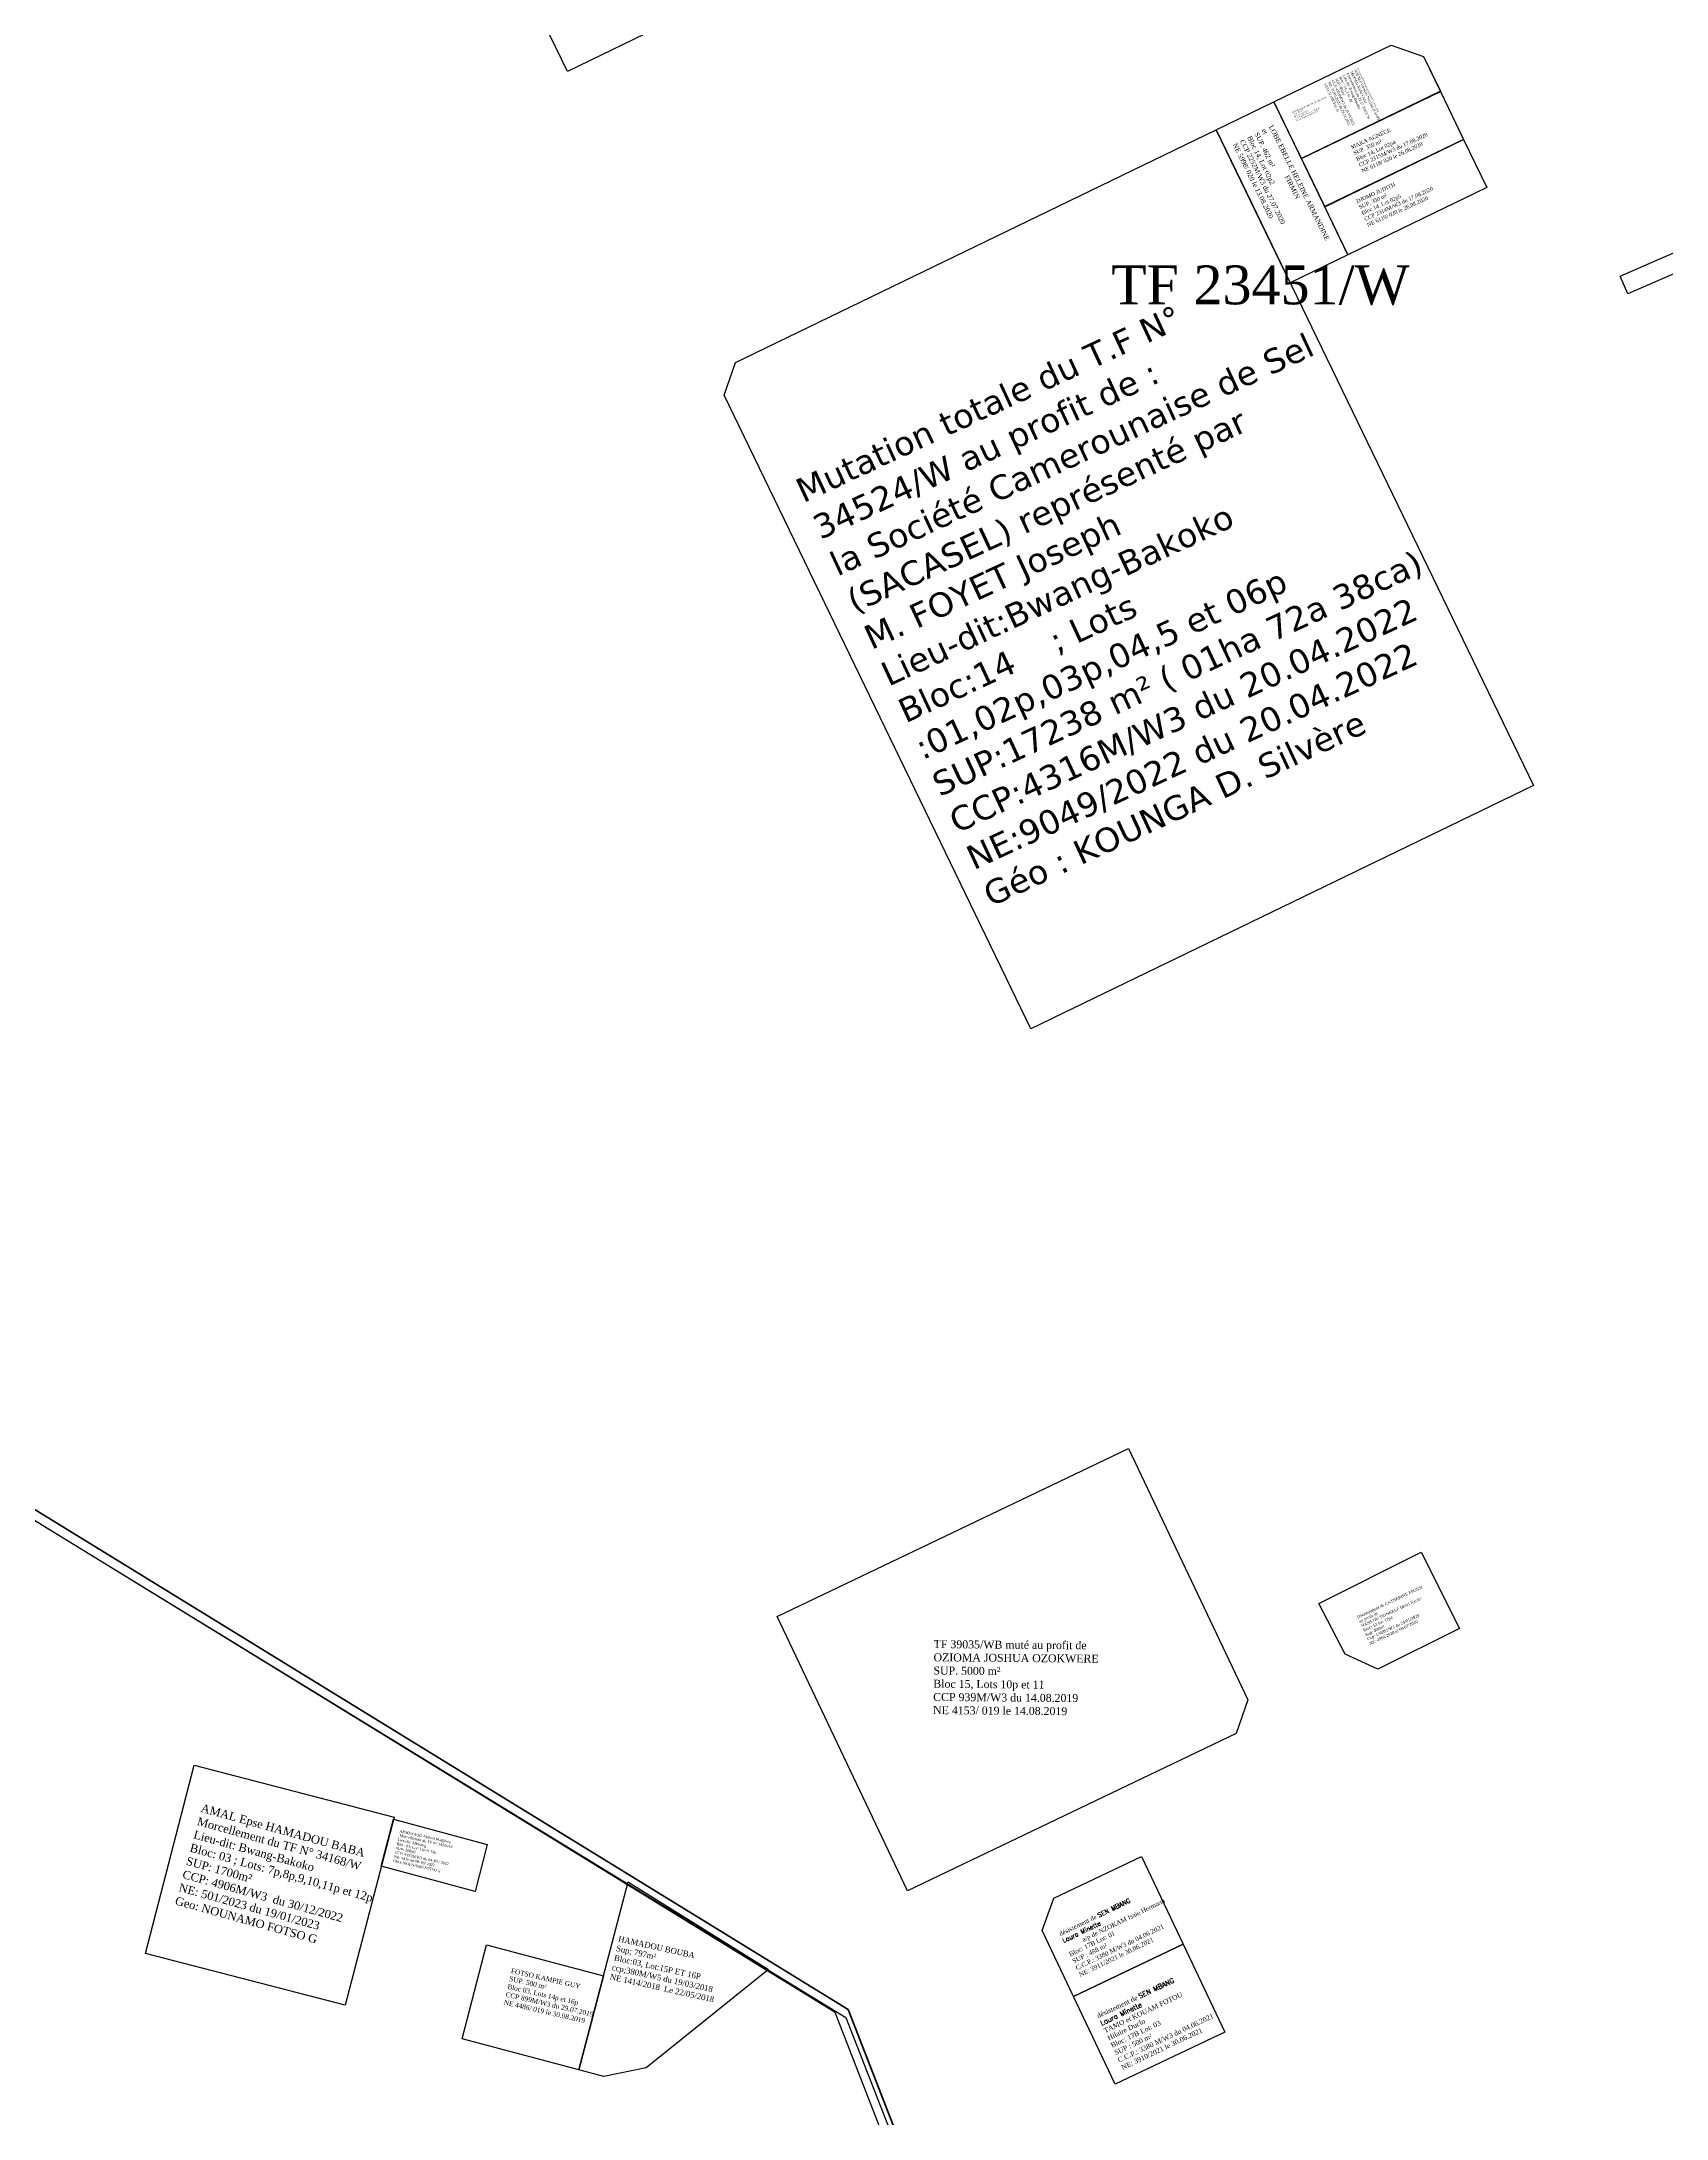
# Model space of a CAD drawing. Header units: millimetres. Extents: x 587399 to 927168, y 438565 to 1444955.
# Drawn here: x 591785.9 to 592120.6, y 439896 to 440323.6 of the extents above; entities that cross this region are included whole.
import ezdxf

# ---------------------------------------------------------------- set-up
doc = ezdxf.new("R2010")
doc.units = ezdxf.units.MM
doc.header["$LTSCALE"] = 2
for name, color, linetype in [('022000518', 7, 'Continuous'), ('Cotation Linéaire', 255, 'Continuous'), ('end maj 26 02 2021', 7, 'Continuous'), ('MAJ AOUT 2021', 7, 'Continuous'), ('MAJ JUILLET 2021', 7, 'Continuous'), ('MAJ JUIN 2021', 7, 'Continuous')]:
    doc.layers.add(name, color=color, linetype=linetype)
doc.layers.add('MAJ APRES LE 13.01.2023', color=222, linetype='Continuous', lineweight=30)
doc.styles.get("Standard").update_dxf_attribs({"font": 'arial.ttf'})
doc.styles.add('Times 1.0', font='times.ttf', dxfattribs={"width": 0.99, "height": 1})

# ---------------------------------------------------------------- blocks, each defined once
blk = doc.blocks.new('A$C405C0E52')
at = {"layer": 'MAJ JUIN 2021', "flags": 128}
blk.add_lwpolyline([(-8.71, 18.01), (0, 0), (-22.5, -10.89), (-29.04, 2.62), (-26.72, 9.29)], close=True, dxfattribs=at)
at = {"layer": 'MAJ JUIN 2021', "insert": (-25.7, 2.33), "char_height": 0.9342, "attachment_point": 1, "rotation": 26.1881}
blk.add_mtext('{\\fTimes New Roman|b0|i0|c0|p18;désistement de \\Fromans|c0;\\C0;SEN MBANG \\PLaura Minette\\fTimes New Roman|b0|i0|c0|p18;\\C256;\\P^Ia/p de NZOKAM Isaïe Hermann\\PBloc: 17B Lot: 01\\PSUP : 488 m²\\PC.C.P.: 3380 M/W3 du 04.06.2021\\PNE: \\C7;3911\\C256;/2021 le 30.06.2021  }', dxfattribs=at)
blk = doc.blocks.new('A$C2CD672AE')
at = {"layer": '022000518', "color": 150, "linetype": 'ByBlock', "lineweight": -3, "ltscale": 0.0014, "flags": 128}
blk.add_lwpolyline([(0, 0), (0.11, -0.03), (29.04, -17.79), (4.02, -38.22), (-4.69, -40.12), (-9.85, -38.77)], close=True, dxfattribs=at)
at = {"layer": '022000518', "color": 150, "linetype": 'ByBlock', "lineweight": -3, "ltscale": 0.0014, "insert": (-1.76, -11.08), "char_height": 1.2, "width": 44.6698, "attachment_point": 1, "rotation": 347.959, "style": 'Times 1.0'}
blk.add_mtext('{\\C0;HAMADOU BOUBA\\P\\fTimes New Roman|b0|i0|c186|p18;Sup; \\fTimes New Roman|b0|i0|c0|p18;797\\fTimes New Roman|b0|i0|c186|p18;m²\\PBloc:\\fTimes New Roman|b0|i0|c0|p18;03\\fTimes New Roman|b0|i0|c186|p18;, Lot:\\fTimes New Roman|b0|i0|c0|p18;15P ET 16P\\fTimes New Roman|b0|i0|c186|p18;\\Pccp;\\fTimes New Roman|b0|i0|c0|p18;380\\fTimes New Roman|b0|i0|c186|p18;M/W\\fTimes New Roman|b0|i0|c0|p18;5\\fTimes New Roman|b0|i0|c186|p18; du \\fTimes New Roman|b0|i0|c0|p18;19\\fTimes New Roman|b0|i0|c186|p18;/0\\fTimes New Roman|b0|i0|c0|p18;3\\fTimes New Roman|b0|i0|c186|p18;/201\\fTimes New Roman|b0|i0|c0|p18;8\\fTimes New Roman|b0|i0|c186|p18;\\PNE 1\\fTimes New Roman|b0|i0|c0|p18;414\\fTimes New Roman|b0|i0|c186|p18;/2018  Le 22/05/2018}', dxfattribs=at)

msp = doc.modelspace()

# ---------------------------------------------------------------- linework, layer by layer
at = {"flags": 128}
for points in [[(593620.706, 440496.008), (593637.366, 440240.528), (593649.986, 440046.988), (593616.556, 439908.918), (593505.926, 439671.758), (593373.066, 439385.368), (593245.126, 439112.318), (593096.676, 439033.038), (592918.646, 438905.568), (592797.206, 438803.308), (592659.236, 438755.698), (592435.026, 438627.248), (592309.016, 438631.478), (592164.396, 438635.548), (592038.226, 438784.078), (591988.166, 439149.658), (592021.316, 439406.898), (592017.796, 439741.918), (591949.366, 439917.828), (591726.546, 440054.648)], [(593620.706, 440496.008), (593637.366, 440240.528), (593649.986, 440046.988), (593616.556, 439908.918), (593505.926, 439671.758), (593373.066, 439385.368), (593245.126, 439112.318), (593096.676, 439033.038), (592918.646, 438905.568), (592797.206, 438803.308), (592659.236, 438755.698), (592435.026, 438627.248), (592309.016, 438631.478), (592164.396, 438635.548), (592038.226, 438784.078), (591988.166, 439149.658), (592021.316, 439406.898), (592017.796, 439741.918), (591949.366, 439917.828), (591726.546, 440054.648)], [(593620.706, 440496.008), (593637.366, 440240.528), (593649.986, 440046.988), (593616.556, 439908.918), (593505.926, 439671.758), (593373.066, 439385.368), (593245.126, 439112.318), (593096.676, 439033.038), (592918.646, 438905.568), (592797.206, 438803.308), (592659.236, 438755.698), (592435.026, 438627.248), (592309.016, 438631.478), (592164.396, 438635.548), (592038.226, 438784.078), (591988.166, 439149.658), (592021.316, 439406.898), (592017.796, 439741.918), (591949.366, 439917.828), (591726.546, 440054.648)], [(593623.43, 440496.593), (593640.09, 440241.113), (593652.71, 440047.573), (593619.28, 439909.503), (593508.65, 439672.343), (593375.79, 439385.953), (593247.85, 439112.903), (593099.4, 439033.623), (592921.37, 438906.153), (592799.93, 438803.893), (592661.96, 438756.283), (592437.75, 438627.833), (592311.74, 438632.063), (592167.12, 438636.133), (592040.95, 438784.663), (591990.89, 439150.243), (592024.04, 439407.483), (592020.52, 439742.503), (591952.09, 439918.413), (591729.27, 440055.233)], [(593623.43, 440496.593), (593640.09, 440241.113), (593652.71, 440047.573), (593619.28, 439909.503), (593508.65, 439672.343), (593375.79, 439385.953), (593247.85, 439112.903), (593099.4, 439033.623), (592921.37, 438906.153), (592799.93, 438803.893), (592661.96, 438756.283), (592437.75, 438627.833), (592311.74, 438632.063), (592167.12, 438636.133), (592040.95, 438784.663), (591990.89, 439150.243), (592024.04, 439407.483), (592020.52, 439742.503), (591952.09, 439918.413), (591729.27, 440055.233)], [(593623.43, 440496.593), (593640.09, 440241.113), (593652.71, 440047.573), (593619.28, 439909.503), (593508.65, 439672.343), (593375.79, 439385.953), (593247.85, 439112.903), (593099.4, 439033.623), (592921.37, 438906.153), (592799.93, 438803.893), (592661.96, 438756.283), (592437.75, 438627.833), (592311.74, 438632.063), (592167.12, 438636.133), (592040.95, 438784.663), (591990.89, 439150.243), (592024.04, 439407.483), (592020.52, 439742.503), (591952.09, 439918.413), (591729.27, 440055.233)]]:
    msp.add_lwpolyline(points, dxfattribs=at)
at = {"color": 5, "lineweight": -3, "flags": 128}
msp.add_lwpolyline([(592027.863, 440305.417), (592093.217, 440170.398), (591989.705, 440120.294), (591926.53, 440250.811), (591928.853, 440257.491)], close=True, dxfattribs=at)
at = {"color": 1, "flags": 128}
msp.add_lwpolyline([(592027.863, 440305.417), (592093.217, 440170.398), (591989.705, 440120.294), (591926.53, 440250.811), (591928.853, 440257.491)], close=True, dxfattribs=at)
at = {"color": 7, "lineweight": 50, "flags": 128}
msp.add_lwpolyline([(591729.27, 440055.233), (591952.09, 439918.413), (592020.52, 439742.503), (592024.04, 439407.483), (591990.89, 439150.243), (592040.95, 438784.663), (592167.12, 438636.133), (591875.86, 438615.063), (591690.87, 438659.743)], dxfattribs=at)
at = {"flags": 128}
for points in [[(591817.393, 439968.7), (591858.532, 439958.032), (591848.495, 439919.312), (591807.355, 439929.979)], [(591858.413, 439957.573), (591877.735, 439952.412), (591875.223, 439942.732), (591855.901, 439947.893)]]:
    msp.add_lwpolyline(points, close=True, dxfattribs=at)
at = {"layer": 'Cotation Linéaire', "color": 6, "lineweight": 30, "flags": 128}
for points in [[(592063.87, 440322.83), (592070.55, 440320.5), (592074.02, 440313.34), (592045.41, 440299.49), (592039.76, 440311.16)], [(592063.87, 440322.83), (592070.55, 440320.5), (592074.02, 440313.34), (592045.41, 440299.49), (592039.76, 440311.16)], [(592063.868, 440322.83), (592070.548, 440320.5), (592074.02, 440313.335), (592045.416, 440299.487), (592039.762, 440311.159)], [(592063.868, 440322.83), (592070.548, 440320.5), (592074.02, 440313.335), (592045.416, 440299.487), (592039.762, 440311.159)]]:
    msp.add_lwpolyline(points, close=True, dxfattribs=at)
at = {"layer": 'end maj 26 02 2021', "color": 150, "lineweight": -3, "flags": 128}
for points in [[(592039.754, 440311.173), (592054.997, 440279.685), (592043.112, 440273.913), (592027.863, 440305.417)], [(592039.754, 440311.173), (592054.997, 440279.685), (592043.112, 440273.913), (592027.863, 440305.417)], [(591877.55, 439931.76), (591901.642, 439925.325), (591896.555, 439905.982), (591872.53, 439912.4)], [(591877.55, 439931.76), (591901.642, 439925.325), (591896.555, 439905.982), (591872.53, 439912.4)]]:
    msp.add_lwpolyline(points, close=True, dxfattribs=at)
at = {"layer": 'end maj 26 02 2021', "color": 150, "linetype": 'ByBlock', "lineweight": -3, "ltscale": 0.0014, "flags": 128}
for points in [[(592074.02, 440313.335), (592078.818, 440303.425), (592050.204, 440289.606), (592045.412, 440299.485)], [(592074.02, 440313.335), (592078.818, 440303.425), (592050.204, 440289.606), (592045.412, 440299.485)], [(592078.822, 440303.427), (592083.626, 440293.521), (592055.003, 440279.669), (592050.217, 440289.579)], [(592078.822, 440303.427), (592083.626, 440293.521), (592055.003, 440279.669), (592050.217, 440289.579)]]:
    msp.add_lwpolyline(points, close=True, dxfattribs=at)
at = {"layer": 'end maj 26 02 2021', "color": 3, "lineweight": -3, "flags": 128}
msp.add_lwpolyline([(592009.79, 440033.89), (592034.34, 439982.17), (592031.99, 439975.21), (591964.25, 439942.83), (591937.44, 439999.31)], close=True, dxfattribs=at)
msp.add_lwpolyline([(592009.79, 440033.89), (592034.34, 439982.17), (592031.99, 439975.21), (591964.25, 439942.83), (591937.44, 439999.31)], close=True, dxfattribs=at)
at = {"layer": 'end maj 26 02 2021', "color": 150}
msp.add_lwpolyline([(592070.105, 440012.565), (592077.945, 439996.868), (592061.168, 439988.489), (592054.449, 439991.576), (592049.026, 440002.038)], close=True, dxfattribs=at)
msp.add_lwpolyline([(592070.105, 440012.565), (592077.945, 439996.868), (592061.168, 439988.489), (592054.449, 439991.576), (592049.026, 440002.038)], close=True, dxfattribs=at)
at = {"layer": 'MAJ AOUT 2021', "color": 6, "lineweight": -3, "flags": 128}
msp.add_lwpolyline([(591901.691, 440342.898), (591910.268, 440325.179), (591894.265, 440317.432), (591885.688, 440335.151)], close=True, dxfattribs=at)
msp.add_lwpolyline([(591901.691, 440342.898), (591910.268, 440325.179), (591894.265, 440317.432), (591885.688, 440335.151)], close=True, dxfattribs=at)
at = {"layer": 'MAJ AOUT 2021', "color": 3, "lineweight": -3, "flags": 128}
msp.add_lwpolyline([(592184.4, 440307.29), (592193.41, 440286.67), (592164.65, 440274.13), (592157.25, 440291.09), (592112.67, 440271.64), (592111.08, 440275.3), (592143.15, 440289.29)], close=True, dxfattribs=at)
msp.add_lwpolyline([(592184.4, 440307.29), (592193.41, 440286.67), (592164.65, 440274.13), (592157.25, 440291.09), (592112.67, 440271.64), (592111.08, 440275.3), (592143.15, 440289.29)], close=True, dxfattribs=at)
at = {"layer": 'MAJ APRES LE 13.01.2023', "flags": 128}
msp.add_lwpolyline([(591728.59, 440053.316), (591951.568, 439916.754), (592020.202, 439740.924), (592023.979, 439417.198), (591991.273, 439148.525), (592039.231, 438787.581), (592168.084, 438634.725), (592444.969, 438630.326), (592662.785, 438755.448), (592800.7, 438803.218), (592979.122, 438946.603), (593127.651, 439048.155), (593242.505, 439109.664), (593375.255, 439385.944), (593613.325, 439897.849), (593652.038, 440047.885), (593574.117, 441222.166)], dxfattribs=at)
msp.add_lwpolyline([(591817.393, 439968.7), (591858.532, 439958.032), (591848.495, 439919.312), (591807.355, 439929.979)], close=True, dxfattribs=at)
at = {"layer": 'MAJ JUIN 2021', "flags": 128}
msp.add_lwpolyline([(592021.061, 439931.844), (592029.645, 439913.779), (592007.066, 439903.046), (591998.483, 439921.11)], close=True, dxfattribs=at)
msp.add_lwpolyline([(592021.061, 439931.844), (592029.645, 439913.779), (592007.066, 439903.046), (591998.483, 439921.11)], close=True, dxfattribs=at)

# ---------------------------------------------------------------- block references
at = {"layer": 'end maj 26 02 2021', "color": 150, "rotation": 359.5236270467572}
msp.add_blockref('A$C2CD672AE', (591906.729, 439944.667), dxfattribs=at)
msp.add_blockref('A$C2CD672AE', (591906.729, 439944.667), dxfattribs=at)
at = {"layer": 'MAJ JUILLET 2021', "color": 7, "lineweight": -3, "rotation": 359.6053719183851}
msp.add_blockref('A$C405C0E52', (592021.061, 439931.844), dxfattribs=at)
msp.add_blockref('A$C405C0E52', (592021.061, 439931.844), dxfattribs=at)

# ---------------------------------------------------------------- texts
at = {"attachment_point": 1}
for s, insert, char_height, width, rotation in [('{\\fTimes New Roman|b0|i0|c186|p18;\\H0.5544x;\\W0.99;\\C1;Désistement FANDJI épse NGONO IDETTE SOLANGE\\A1;\\fTimes New Roman|b0|i0|c0|p18;\\W1;\\P\\H1.804x;\\C256;NZEALE Ghislain Narcisse et SAPE \\PMESSEU Nadia Claire\\P\\C1;Morcellement du TF n° 23451/W\\C256;      \\PLieu dit: Bwang-Bakoko \\PBloc : 14 ; Lot: 2p                                                       SUP: 400m²                                                          CCP: 4754M/W3 du 25/10/2022                              NE: 11101/2022 du 29.11.2022                             \\C1;GEO: SONE Eric G}', (592057.124, 440318.134), 0.510821, 16.19165, 295.30856), ('{\\fVerdana|b0|i0|c0|p34;\\C1;Mutation totale du T.F N° 34524/W au profit de : \\Pla Société Camerounaise de Sel (SACASEL) représenté par \\PM. FOYET Joseph\\P\\C256;Lieu-dit:Bwang-Bakoko\\PBloc:14    ; Lots :01,02p,03p,04,5 et 06p\\C1;\\P\\C256;SUP:17238 m² ( 01ha 72a 38ca)\\PCCP:4316M/W3 du 20.04.2022\\PNE:9049/2022 du 20.04.2022\\P\\C1;Géo : KOUNGA D. Silvère}', (591940.707, 440233.07), 5, 110.34887, 24.90838), ('\\pt8.8,10,10.4;{\\fTimes New Roman|b0|i0|c0|p18;ARMEYAOU Abdoul Madjibou\\P \\C1;Morcellement du TF N° 34156/W\\P\\ptz;\\C7;Lieu-dit: Mbwang\\P\\C256;Bloc: 03; Lot: 11p et 13p\\PSUP: 200m2\\PCCP: 4355M/W3 du 04 /05 / 2022\\PNE: 9430 du 09/ 08/ 2022\\PGEO: NOUNAMO FOTSO G}', (591859.744, 439955.443), 0.5372, 24.72481, 347.58362)]:
    msp.add_mtext(s, dxfattribs=dict(at, insert=insert, char_height=char_height, width=width, rotation=rotation))
at = {"layer": 'end maj 26 02 2021', "color": 150, "linetype": 'ByBlock', "lineweight": -3, "ltscale": 0.0014, "attachment_point": 1, "style": 'Times 1.0'}
for s, insert, char_height, width, rotation in [('{\\fTimes New Roman|b0|i0|c186|p18;\\C256;FANDJI épse NGONO IDETTE SOLANGE\\PSUP. 400 m²\\PBloc 14, Lot 02p3\\PCCP 2314M/W3 du 17.08.2020\\PNE 6120/ 020 le 26.08.2020}', (592043.492, 440309.097), 0.28321, 32.8594, 24.42052), ('{\\C256;MAKA AGNECE\\fTimes New Roman|b0|i0|c186|p18;\\PSUP. \\fTimes New Roman|b0|i0|c0|p18;350\\fTimes New Roman|b0|i0|c186|p18; m²\\PBloc 14, Lot 02p\\fTimes New Roman|b0|i0|c0|p18;4\\fTimes New Roman|b0|i0|c186|p18;\\PCCP 231\\fTimes New Roman|b0|i0|c0|p18;5\\fTimes New Roman|b0|i0|c186|p18;M/W3 du 17.08.2020\\PNE 61\\fTimes New Roman|b0|i0|c0|p18;18\\fTimes New Roman|b0|i0|c186|p18;/ 020 le 26.08.2020}', (592055.464, 440302.131), 0.8, 32.8594, 24.42052), ('{\\C256;MAKA AGNECE\\fTimes New Roman|b0|i0|c186|p18;\\PSUP. \\fTimes New Roman|b0|i0|c0|p18;350\\fTimes New Roman|b0|i0|c186|p18; m²\\PBloc 14, Lot 02p\\fTimes New Roman|b0|i0|c0|p18;4\\fTimes New Roman|b0|i0|c186|p18;\\PCCP 231\\fTimes New Roman|b0|i0|c0|p18;5\\fTimes New Roman|b0|i0|c186|p18;M/W3 du 17.08.2020\\PNE 61\\fTimes New Roman|b0|i0|c0|p18;18\\fTimes New Roman|b0|i0|c186|p18;/ 020 le 26.08.2020}', (592055.464, 440302.131), 0.8, 32.8594, 24.42052), ('{\\C256;DJOMO JUDITH\\P\\fTimes New Roman|b0|i0|c186|p18;SUP. \\fTimes New Roman|b0|i0|c0|p18;350\\fTimes New Roman|b0|i0|c186|p18; m²\\PBloc 14, Lot 02p\\fTimes New Roman|b0|i0|c0|p18;5\\fTimes New Roman|b0|i0|c186|p18;\\PCCP 2314M/W3 du 17.08.2020\\PNE 61\\fTimes New Roman|b0|i0|c0|p18;19\\fTimes New Roman|b0|i0|c186|p18;/ 020 le 26.08.2020}', (592056.584, 440291.009), 0.8, 32.8594, 24.42052), ('{\\C256;DJOMO JUDITH\\P\\fTimes New Roman|b0|i0|c186|p18;SUP. \\fTimes New Roman|b0|i0|c0|p18;350\\fTimes New Roman|b0|i0|c186|p18; m²\\PBloc 14, Lot 02p\\fTimes New Roman|b0|i0|c0|p18;5\\fTimes New Roman|b0|i0|c186|p18;\\PCCP 2314M/W3 du 17.08.2020\\PNE 61\\fTimes New Roman|b0|i0|c0|p18;19\\fTimes New Roman|b0|i0|c186|p18;/ 020 le 26.08.2020}', (592056.584, 440291.009), 0.8, 32.8594, 24.42052), ('{\\C1;TF 39035/WB muté au profit de\\P\\C256;OZIOMA JOSHUA OZOKWERE\\PSUP. 5000 m²\\PBloc 15, Lots 10p et 11\\PCCP 939M/W3 du 14.08.2019\\PNE 4153/ 019 le 14.08.2019}', (591969.674, 439994.463), 1.63065, 47.63576, 359.51728), ('{\\C1;TF 39035/WB muté au profit de\\P\\C256;OZIOMA JOSHUA OZOKWERE\\PSUP. 5000 m²\\PBloc 15, Lots 10p et 11\\PCCP 939M/W3 du 14.08.2019\\PNE 4153/ 019 le 14.08.2019}', (591969.674, 439994.463), 1.63065, 47.63576, 359.51728), ('{\\C256;FOTSO KAMPIE GUY\\PSUP. 500 m²\\PBloc 03, Lots 14p et 16p\\PCCP 899M/W3 du 29.07.2019\\PNE 4486/ 019 le 30.08.2019}', (591882.771, 439926.933), 1, 25.92157, 346.99347), ('{\\C256;FOTSO KAMPIE GUY\\PSUP. 500 m²\\PBloc 03, Lots 14p et 16p\\PCCP 899M/W3 du 29.07.2019\\PNE 4486/ 019 le 30.08.2019}', (591882.771, 439926.933), 1, 25.92157, 346.99347)]:
    msp.add_mtext(s, dxfattribs=dict(at, insert=insert, char_height=char_height, width=width, rotation=rotation))
at = {"layer": 'end maj 26 02 2021', "color": 150, "lineweight": -3, "insert": (592039.571, 440306.523), "char_height": 1, "width": 81.97656, "attachment_point": 1, "rotation": 296.37886}
msp.add_mtext('{\\fTimes New Roman|b0|i0|c186|p18;\\W0.99;\\C256;LOBE EBELLE HELEINE ARMANDINE \\Pet MOUTONGO FIRMIN\\PSUP. 462 m²\\PBloc 14, Lot 02p2\\PCCP 2252M/W3 du 27.07.2020\\PNE 5998/ 020 le 13.08.2020}', dxfattribs=at)
msp.add_mtext('{\\fTimes New Roman|b0|i0|c186|p18;\\W0.99;\\C256;LOBE EBELLE HELEINE ARMANDINE \\Pet MOUTONGO FIRMIN\\PSUP. 462 m²\\PBloc 14, Lot 02p2\\PCCP 2252M/W3 du 27.07.2020\\PNE 5998/ 020 le 13.08.2020}', dxfattribs=at)
at = {"layer": 'end maj 26 02 2021', "color": 150, "linetype": 'ByBlock', "lineweight": -3, "ltscale": 0.0014, "insert": (592006.219, 440277.494), "char_height": 8, "width": 1000.87714, "attachment_point": 1, "style": 'Times 1.0'}
msp.add_mtext('{\\C1;TF 23451/W }', dxfattribs=at)
msp.add_mtext('{\\C1;TF 23451/W }', dxfattribs=at)
at = {"layer": 'end maj 26 02 2021', "insert": (592056.762, 439999.436), "char_height": 0.6, "attachment_point": 1, "rotation": 25.12739}
msp.add_mtext_dynamic_manual_height_columns('{\\fTimes New Roman|b0|i0|c0|p18;\\C1;Désistemùent de CATHERINE EPOSSI\\Pau profit de\\P\\C256;NANVOU TEINKELE Henri Xavier\\PBloc: 14 lot: 12pa\\PSup: 400m²\\PCcp: 1348M/W3 du 24/01/2020\\PNE: 4964/2020 el 09/07/2020}', width=52.53792, gutter_width=12.5, heights=[19.845], dxfattribs=at)
msp.add_mtext_dynamic_manual_height_columns('{\\fTimes New Roman|b0|i0|c0|p18;\\C1;Désistemùent de CATHERINE EPOSSI\\Pau profit de\\P\\C256;NANVOU TEINKELE Henri Xavier\\PBloc: 14 lot: 12pa\\PSup: 400m²\\PCcp: 1348M/W3 du 24/01/2020\\PNE: 4964/2020 el 09/07/2020}', width=52.53792, gutter_width=12.5, heights=[19.845], dxfattribs=at)
at = {"layer": 'end maj 26 02 2021', "color": 1, "linetype": 'ByBlock', "insert": (591819.053, 439960.789), "char_height": 1.69672, "width": 59.88561, "attachment_point": 1, "rotation": 344.47291}
msp.add_mtext('\\A1;{\\fTimes New Roman|b0|i0|c0|p18;\\C3;AMAL Epse HAMADOU BABA  \\P\\C1;Morcellement du TF N° 34168/W \\P\\C7;Lieu-dit: Bwang-Bakoko\\PBloc: 03 ; Lots: 7p,8p,9,10,11p et 12p\\PSUP: 1700m²\\PCCP: 4906M/W3  du 30/12/2022\\PNE: 501/2023 du 19/01/2023\\P\\C1;Geo: NOUNAMO FOTSO G}', dxfattribs=at)
at = {"layer": 'MAJ APRES LE 13.01.2023', "color": 1, "linetype": 'ByBlock', "insert": (591819.053, 439960.789), "char_height": 1.69672, "width": 59.88561, "attachment_point": 1, "rotation": 344.47291}
msp.add_mtext('\\A1;{\\fTimes New Roman|b0|i0|c0|p18;\\C3;AMAL Epse HAMADOU BABA  \\P\\C1;Morcellement du TF N° 34168/W \\P\\C7;Lieu-dit: Bwang-Bakoko\\PBloc: 03 ; Lots: 7p,8p,9,10,11p et 12p\\PSUP: 1700m²\\PCCP: 4906M/W3  du 30/12/2022\\PNE: 501/2023 du 19/01/2023\\P\\C1;Geo: NOUNAMO FOTSO G}', dxfattribs=at)
at = {"layer": 'MAJ JUIN 2021', "insert": (592003.133, 439917.505), "char_height": 1.00962, "attachment_point": 1, "rotation": 25.37109}
msp.add_mtext('{\\fTimes New Roman|b0|i0|c0|p18;désistement de \\Fromans|c0;\\C0;SEN MBANG \\PLaura Minette\\fTimes New Roman|b0|i0|c0|p18;\\C256;\\PTAMO et KOUAM FOTOU \\PHilaire Duclo\\PBloc: 17B Lot: 03\\PSUP : 500 m²\\PC.C.P.: 3380 M/W3 du 04.06.2021\\PNE: \\C7;3910\\C256;/2021 le 30.06.2021  }', dxfattribs=at)
msp.add_mtext('{\\fTimes New Roman|b0|i0|c0|p18;désistement de \\Fromans|c0;\\C0;SEN MBANG \\PLaura Minette\\fTimes New Roman|b0|i0|c0|p18;\\C256;\\PTAMO et KOUAM FOTOU \\PHilaire Duclo\\PBloc: 17B Lot: 03\\PSUP : 500 m²\\PC.C.P.: 3380 M/W3 du 04.06.2021\\PNE: \\C7;3910\\C256;/2021 le 30.06.2021  }', dxfattribs=at)

doc.saveas('drawing.dxf')
